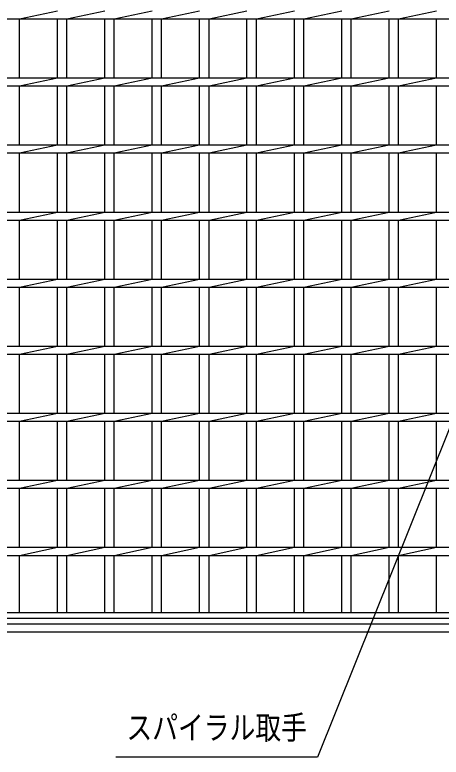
# Model space of a CAD drawing. Units: millimetres, scale not verified. Extents: x -1456 to 1389, y -1026 to 839.
# Drawn here: x -875 to -557, y -335 to 218 of the extents above; entities that cross this region are included whole.
import ezdxf
from ezdxf.enums import TextEntityAlignment as Align

# ---------------------------------------------------------------- set-up
doc = ezdxf.new("R2010")
doc.units = ezdxf.units.MM
doc.header["$LTSCALE"] = 8
for name, color, linetype, lineweight in [('16', 3, 'Continuous', 25), ('19', 6, 'Continuous', 25), ('22', 4, 'Continuous', 25)]:
    doc.layers.add(name, color=color, linetype=linetype, lineweight=lineweight)
doc.styles.add('ＭＳ ゴシック', font='')
doc.styles.get('ＭＳ ゴシック').set_extended_font_data('MS Gothic')

msp = doc.modelspace()

# ---------------------------------------------------------------- linework, layer by layer
at = {"layer": '16'}
for p, q in [((-871.2, 215.5), (-842.9, 221.5)), ((-835.9, 215.5), (-807.6, 221.5)), ((-800.6, 215.5), (-772.3, 221.5)), ((-765.3, 215.5), (-737, 221.5)), ((-730, 215.5), (-701.7, 221.5)), ((-694.7, 215.5), (-666.4, 221.5)), ((-659.4, 215.5), (-631.1, 221.5)), ((-624.1, 215.5), (-595.8, 221.5)), ((-588.8, 215.5), (-560.5, 221.5)), ((-1090, 215.5), (-377, 215.5)), ((-871.2, 171.5), (-871.2, 215.5)), ((-842.9, 171.5), (-842.9, 215.5)), ((-835.9, 171.5), (-835.9, 215.5)), ((-807.6, 171.5), (-807.6, 215.5)), ((-800.6, 171.5), (-800.6, 215.5)), ((-772.3, 171.5), (-772.3, 215.5)), ((-765.3, 171.5), (-765.3, 215.5)), ((-737, 171.5), (-737, 215.5)), ((-730, 171.5), (-730, 215.5)), ((-701.7, 171.5), (-701.7, 215.5)), ((-694.7, 171.5), (-694.7, 215.5)), ((-666.4, 171.5), (-666.4, 215.5)), ((-659.4, 171.5), (-659.4, 215.5)), ((-631.1, 171.5), (-631.1, 215.5)), ((-624.1, 171.5), (-624.1, 215.5)), ((-595.8, 171.5), (-595.8, 215.5)), ((-588.8, 171.5), (-588.8, 215.5)), ((-560.5, 171.5), (-560.5, 215.5)), ((-1090, 171.5), (-518.2, 171.5)), ((-871.2, 165.5), (-842.9, 171.5)), ((-835.9, 165.5), (-807.6, 171.5)), ((-800.6, 165.5), (-772.3, 171.5)), ((-765.3, 165.5), (-737, 171.5)), ((-730, 165.5), (-701.7, 171.5)), ((-694.7, 165.5), (-666.4, 171.5)), ((-659.4, 165.5), (-631.1, 171.5)), ((-624.1, 165.5), (-595.8, 171.5)), ((-588.8, 165.5), (-560.5, 171.5)), ((-1090, 165.5), (-518.2, 165.5)), ((-871.2, 121.5), (-871.2, 165.5)), ((-842.9, 121.5), (-842.9, 165.5)), ((-835.9, 121.5), (-835.9, 165.5)), ((-807.6, 121.5), (-807.6, 165.5)), ((-800.6, 121.5), (-800.6, 165.5)), ((-772.3, 121.5), (-772.3, 165.5)), ((-765.3, 121.5), (-765.3, 165.5)), ((-737, 121.5), (-737, 165.5)), ((-730, 121.5), (-730, 165.5)), ((-701.7, 121.5), (-701.7, 165.5)), ((-694.7, 121.5), (-694.7, 165.5)), ((-666.4, 121.5), (-666.4, 165.5)), ((-659.4, 121.5), (-659.4, 165.5)), ((-631.1, 121.5), (-631.1, 165.5)), ((-624.1, 121.5), (-624.1, 165.5)), ((-595.8, 121.5), (-595.8, 165.5)), ((-588.8, 121.5), (-588.8, 165.5)), ((-560.5, 121.5), (-560.5, 165.5)), ((-1090, 121.5), (-518.2, 121.5)), ((-871.2, 115.5), (-842.9, 121.5)), ((-835.9, 115.5), (-807.6, 121.5)), ((-800.6, 115.5), (-772.3, 121.5)), ((-765.3, 115.5), (-737, 121.5)), ((-730, 115.5), (-701.7, 121.5)), ((-694.7, 115.5), (-666.4, 121.5)), ((-659.4, 115.5), (-631.1, 121.5)), ((-624.1, 115.5), (-595.8, 121.5)), ((-588.8, 115.5), (-560.5, 121.5)), ((-1090, 115.5), (-518.2, 115.5)), ((-871.2, 71.5), (-871.2, 115.5)), ((-842.9, 71.5), (-842.9, 115.5)), ((-835.9, 71.5), (-835.9, 115.5)), ((-807.6, 71.5), (-807.6, 115.5)), ((-800.6, 71.5), (-800.6, 115.5)), ((-772.3, 71.5), (-772.3, 115.5)), ((-765.3, 71.5), (-765.3, 115.5)), ((-737, 71.5), (-737, 115.5)), ((-730, 71.5), (-730, 115.5)), ((-701.7, 71.5), (-701.7, 115.5)), ((-694.7, 71.5), (-694.7, 115.5)), ((-666.4, 71.5), (-666.4, 115.5)), ((-659.4, 71.5), (-659.4, 115.5)), ((-631.1, 71.5), (-631.1, 115.5)), ((-624.1, 71.5), (-624.1, 115.5)), ((-595.8, 71.5), (-595.8, 115.5)), ((-588.8, 71.5), (-588.8, 115.5)), ((-560.5, 71.5), (-560.5, 115.5)), ((-1090, 71.5), (-518.2, 71.5)), ((-871.2, 65.5), (-842.9, 71.5)), ((-835.9, 65.5), (-807.6, 71.5)), ((-800.6, 65.5), (-772.3, 71.5)), ((-765.3, 65.5), (-737, 71.5)), ((-730, 65.5), (-701.7, 71.5)), ((-694.7, 65.5), (-666.4, 71.5)), ((-659.4, 65.5), (-631.1, 71.5)), ((-624.1, 65.5), (-595.8, 71.5)), ((-588.8, 65.5), (-560.5, 71.5)), ((-1090, 65.5), (-518.2, 65.5)), ((-871.2, 21.5), (-871.2, 65.5)), ((-842.9, 21.5), (-842.9, 65.5)), ((-835.9, 21.5), (-835.9, 65.5)), ((-807.6, 21.5), (-807.6, 65.5)), ((-800.6, 21.5), (-800.6, 65.5)), ((-772.3, 21.5), (-772.3, 65.5)), ((-765.3, 21.5), (-765.3, 65.5)), ((-737, 21.5), (-737, 65.5)), ((-730, 21.5), (-730, 65.5)), ((-701.7, 21.5), (-701.7, 65.5)), ((-694.7, 21.5), (-694.7, 65.5)), ((-666.4, 21.5), (-666.4, 65.5)), ((-659.4, 21.5), (-659.4, 65.5)), ((-631.1, 21.5), (-631.1, 65.5)), ((-624.1, 21.5), (-624.1, 65.5)), ((-595.8, 21.5), (-595.8, 65.5)), ((-588.8, 21.5), (-588.8, 65.5)), ((-560.5, 21.5), (-560.5, 65.5)), ((-1090, 21.5), (-377, 21.5)), ((-871.2, 15.5), (-842.9, 21.5)), ((-835.9, 15.5), (-807.6, 21.5)), ((-800.6, 15.5), (-772.3, 21.5)), ((-765.3, 15.5), (-737, 21.5)), ((-730, 15.5), (-701.7, 21.5)), ((-694.7, 15.5), (-666.4, 21.5)), ((-659.4, 15.5), (-631.1, 21.5)), ((-624.1, 15.5), (-595.8, 21.5)), ((-588.8, 15.5), (-560.5, 21.5)), ((-1090, 15.5), (-377, 15.5)), ((-871.2, -28.5), (-871.2, 15.5)), ((-842.9, -28.5), (-842.9, 15.5)), ((-835.9, -28.5), (-835.9, 15.5)), ((-807.6, -28.5), (-807.6, 15.5)), ((-800.6, -28.5), (-800.6, 15.5)), ((-772.3, -28.5), (-772.3, 15.5)), ((-765.3, -28.5), (-765.3, 15.5)), ((-737, -28.5), (-737, 15.5)), ((-730, -28.5), (-730, 15.5)), ((-701.7, -28.5), (-701.7, 15.5)), ((-694.7, -28.5), (-694.7, 15.5)), ((-666.4, -28.5), (-666.4, 15.5)), ((-659.4, -28.5), (-659.4, 15.5)), ((-631.1, -28.5), (-631.1, 15.5)), ((-624.1, -28.5), (-624.1, 15.5)), ((-595.8, -28.5), (-595.8, 15.5)), ((-588.8, -28.5), (-588.8, 15.5)), ((-560.5, -28.5), (-560.5, 15.5)), ((-1090, -28.5), (-377, -28.5)), ((-871.2, -34.5), (-842.9, -28.5)), ((-835.9, -34.5), (-807.6, -28.5)), ((-800.6, -34.5), (-772.3, -28.5)), ((-765.3, -34.5), (-737, -28.5)), ((-730, -34.5), (-701.7, -28.5)), ((-694.7, -34.5), (-666.4, -28.5)), ((-659.4, -34.5), (-631.1, -28.5)), ((-624.1, -34.5), (-595.8, -28.5)), ((-588.8, -34.5), (-560.5, -28.5)), ((-1090, -34.5), (-377, -34.5)), ((-871.2, -78.5), (-871.2, -34.5)), ((-842.9, -78.5), (-842.9, -34.5)), ((-835.9, -78.5), (-835.9, -34.5)), ((-807.6, -78.5), (-807.6, -34.5)), ((-800.6, -78.5), (-800.6, -34.5)), ((-772.3, -78.5), (-772.3, -34.5)), ((-765.3, -78.5), (-765.3, -34.5)), ((-737, -78.5), (-737, -34.5)), ((-730, -78.5), (-730, -34.5)), ((-701.7, -78.5), (-701.7, -34.5)), ((-694.7, -78.5), (-694.7, -34.5)), ((-666.4, -78.5), (-666.4, -34.5)), ((-659.4, -78.5), (-659.4, -34.5)), ((-631.1, -78.5), (-631.1, -34.5)), ((-624.1, -78.5), (-624.1, -34.5)), ((-595.8, -78.5), (-595.8, -34.5)), ((-588.8, -78.5), (-588.8, -34.5)), ((-560.5, -78.5), (-560.5, -34.5)), ((-1090, -78.5), (-377, -78.5)), ((-871.2, -84.5), (-842.9, -78.5)), ((-835.9, -84.5), (-807.6, -78.5)), ((-800.6, -84.5), (-772.3, -78.5)), ((-765.3, -84.5), (-737, -78.5)), ((-730, -84.5), (-701.7, -78.5)), ((-694.7, -84.5), (-666.4, -78.5)), ((-659.4, -84.5), (-631.1, -78.5)), ((-624.1, -84.5), (-595.8, -78.5)), ((-588.8, -84.5), (-560.5, -78.5)), ((-1090, -84.5), (-377, -84.5)), ((-871.2, -128.5), (-871.2, -84.5)), ((-842.9, -128.5), (-842.9, -84.5)), ((-835.9, -128.5), (-835.9, -84.5)), ((-807.6, -128.5), (-807.6, -84.5)), ((-800.6, -128.5), (-800.6, -84.5)), ((-772.3, -128.5), (-772.3, -84.5)), ((-765.3, -128.5), (-765.3, -84.5)), ((-737, -128.5), (-737, -84.5)), ((-730, -128.5), (-730, -84.5)), ((-701.7, -128.5), (-701.7, -84.5)), ((-694.7, -128.5), (-694.7, -84.5)), ((-666.4, -128.5), (-666.4, -84.5)), ((-659.4, -128.5), (-659.4, -84.5)), ((-631.1, -128.5), (-631.1, -84.5)), ((-624.1, -128.5), (-624.1, -84.5)), ((-595.8, -128.5), (-595.8, -84.5)), ((-588.8, -128.5), (-588.8, -84.5)), ((-560.5, -128.5), (-560.5, -84.5)), ((-1090, -128.5), (-377, -128.5)), ((-871.2, -134.5), (-842.9, -128.5)), ((-835.9, -134.5), (-807.6, -128.5)), ((-800.6, -134.5), (-772.3, -128.5)), ((-765.3, -134.5), (-737, -128.5)), ((-730, -134.5), (-701.7, -128.5)), ((-694.7, -134.5), (-666.4, -128.5)), ((-659.4, -134.5), (-631.1, -128.5)), ((-624.1, -134.5), (-595.8, -128.5)), ((-588.8, -134.5), (-560.5, -128.5)), ((-1090, -134.5), (-377, -134.5)), ((-871.2, -178.5), (-871.2, -134.5)), ((-842.9, -178.5), (-842.9, -134.5)), ((-835.9, -178.5), (-835.9, -134.5)), ((-807.6, -178.5), (-807.6, -134.5)), ((-800.6, -178.5), (-800.6, -134.5)), ((-772.3, -178.5), (-772.3, -134.5)), ((-765.3, -178.5), (-765.3, -134.5)), ((-737, -178.5), (-737, -134.5)), ((-730, -178.5), (-730, -134.5)), ((-701.7, -178.5), (-701.7, -134.5)), ((-694.7, -178.5), (-694.7, -134.5)), ((-666.4, -178.5), (-666.4, -134.5)), ((-659.4, -178.5), (-659.4, -134.5)), ((-631.1, -178.5), (-631.1, -134.5)), ((-624.1, -178.5), (-624.1, -134.5)), ((-595.8, -178.5), (-595.8, -134.5)), ((-588.8, -178.5), (-588.8, -134.5)), ((-560.5, -178.5), (-560.5, -134.5)), ((-1090, -178.5), (-377, -178.5)), ((-871.2, -184.5), (-842.9, -178.5)), ((-835.9, -184.5), (-807.6, -178.5)), ((-800.6, -184.5), (-772.3, -178.5)), ((-765.3, -184.5), (-737, -178.5)), ((-730, -184.5), (-701.7, -178.5)), ((-694.7, -184.5), (-666.4, -178.5)), ((-659.4, -184.5), (-631.1, -178.5)), ((-624.1, -184.5), (-595.8, -178.5)), ((-588.8, -184.5), (-560.5, -178.5)), ((-1090, -184.5), (-377, -184.5)), ((-871.2, -227), (-871.2, -184.5)), ((-842.9, -227), (-842.9, -184.5)), ((-835.9, -227), (-835.9, -184.5)), ((-807.6, -227), (-807.6, -184.5)), ((-800.6, -227), (-800.6, -184.5)), ((-772.3, -227), (-772.3, -184.5)), ((-765.3, -227), (-765.3, -184.5)), ((-737, -227), (-737, -184.5)), ((-730, -227), (-730, -184.5)), ((-701.7, -227), (-701.7, -184.5)), ((-694.7, -227), (-694.7, -184.5)), ((-666.4, -227), (-666.4, -184.5)), ((-659.4, -227), (-659.4, -184.5)), ((-631.1, -227), (-631.1, -184.5)), ((-624.1, -227), (-624.1, -184.5)), ((-595.8, -227), (-595.8, -184.5)), ((-588.8, -227), (-588.8, -184.5)), ((-560.5, -227), (-560.5, -184.5)), ((-1090, -227), (-377, -227)), ((-377, -231.5), (-1090, -231.5)), ((-878.2, -227), (-871.2, -227)), ((-842.9, -227), (-835.9, -227)), ((-807.6, -227), (-800.6, -227)), ((-772.3, -227), (-765.3, -227)), ((-737, -227), (-730, -227)), ((-701.7, -227), (-694.7, -227)), ((-666.4, -227), (-659.4, -227)), ((-631.1, -227), (-624.1, -227)), ((-595.8, -227), (-588.8, -227)), ((-560.5, -227), (-553.5, -227))]:
    msp.add_line(p, q, dxfattribs=at)
at = {"layer": '19'}
for p, q in [((-1104, -235.5), (-363, -235.5)), ((-1104, -241.5), (-363, -241.5))]:
    msp.add_line(p, q, dxfattribs=at)
at = {"layer": '22'}
msp.add_lwpolyline([(-481.6, 82.316), (-649.112, -334.944), (-799.512, -334.944)], dxfattribs=at)

# ---------------------------------------------------------------- texts
at = {"layer": '22', "style": 'ＭＳ ゴシック', "width": 0.8}
msp.add_text('スパイラル取手', height=17.6, dxfattribs=at).set_placement((-791.512, -326.944), align=Align.BOTTOM_LEFT)

doc.saveas('drawing.dxf')
